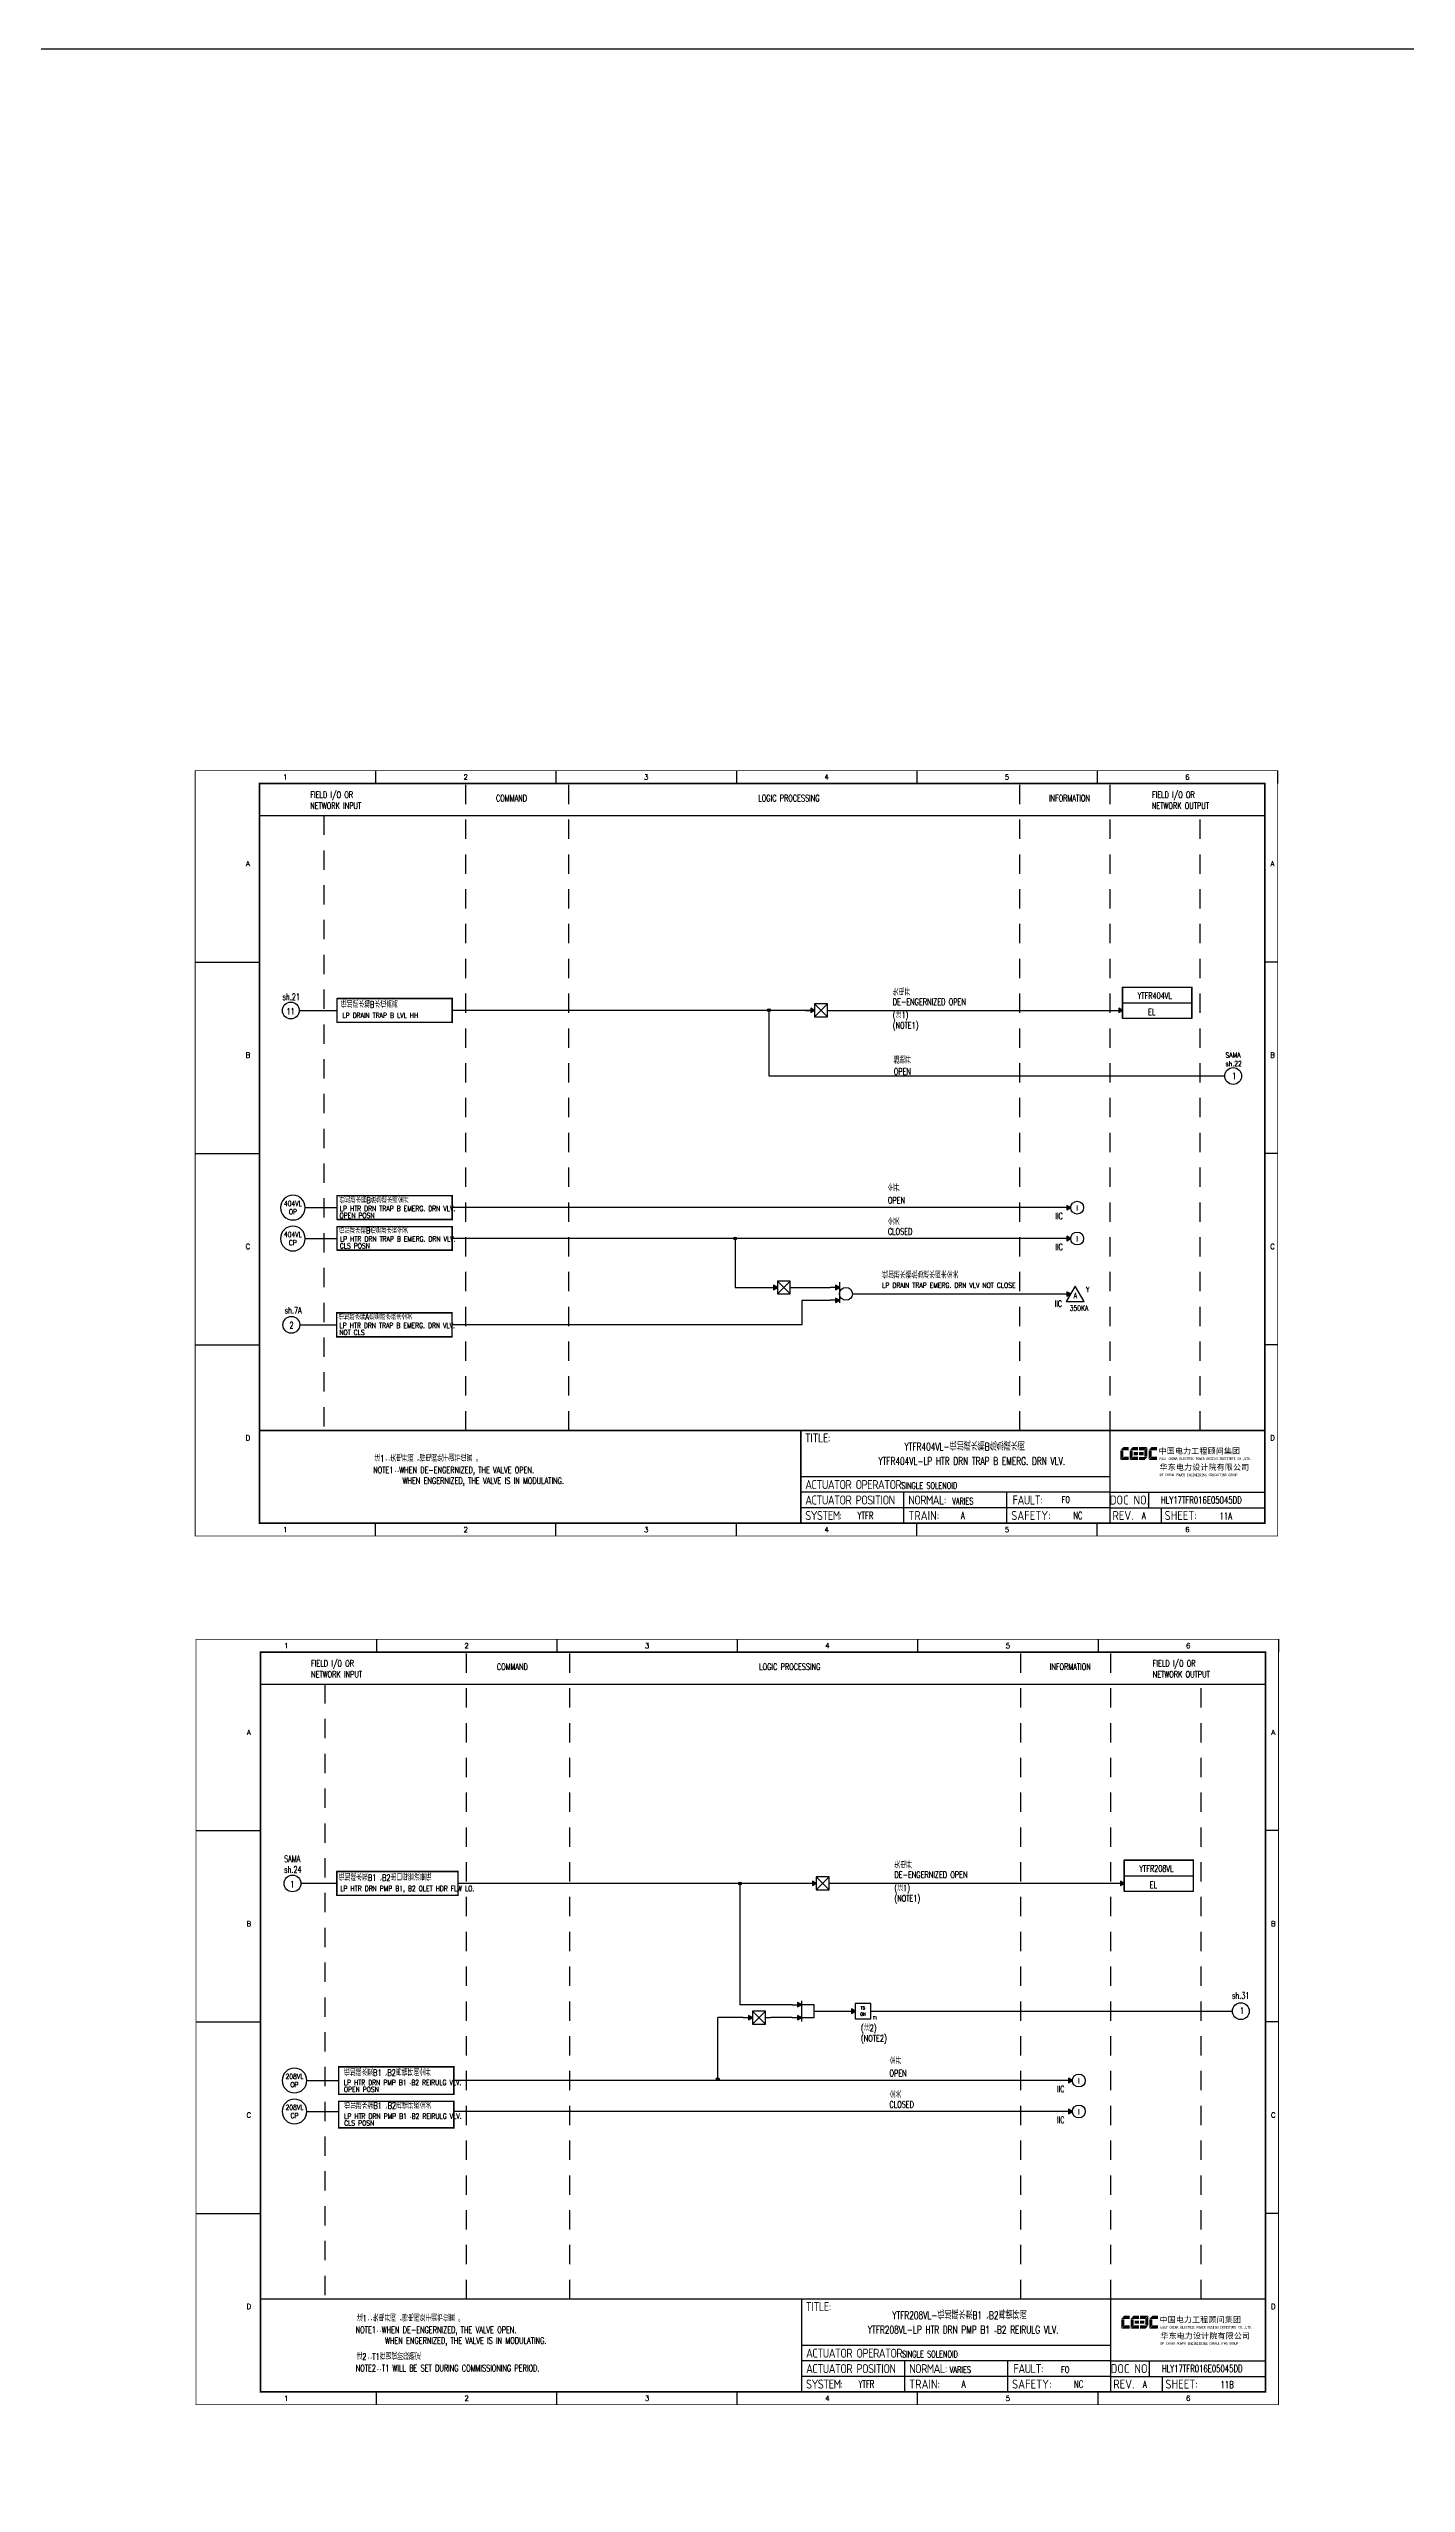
# Model space of a CAD drawing. Header units: millimetres. Extents: x 5560 to 16471, y 4607 to 8234.
# Drawn here: x 9722 to 10248, y 7124 to 8068 of the extents above; entities that cross this region are included whole.
import ezdxf
from ezdxf.enums import TextEntityAlignment as Align

# ---------------------------------------------------------------- set-up
doc = ezdxf.new("R2010")
doc.units = ezdxf.units.MM
doc.linetypes.add('DASHED', pattern=[0.75, 0.5, -0.25])
doc.linetypes.add('JIS_02_0.7', pattern=[1.35, 0.75, -0.6])
for name, color, linetype in [('BLOCK', 7, 'Continuous'), ('BORDER', 1, 'Continuous'), ('INSTRUMENT', 4, 'Continuous'), ('MLINE', 6, 'Continuous'), ('TITLE', 1, 'Continuous'), ('TK', 7, 'Continuous'), ('图框_外框线', 7, 'Continuous'), ('图框_标题栏文字', 6, 'Continuous')]:
    doc.layers.add(name, color=color, linetype=linetype)
doc.styles.add('DANIEL', font='COMPLEX', dxfattribs={"width": 0.7, "bigfont": 'GVFS'})
doc.styles.add('ecepdi', font='simhei.ttf', dxfattribs={"width": 0.9})
doc.styles.get("Standard").update_dxf_attribs({"font": 'romans.shx', "width": 0.7, "bigfont": '@0hztxta.shx'})
doc.styles.add('工程字', font='gbenor.shx', dxfattribs={"bigfont": 'gbcbig.shx'})

# ---------------------------------------------------------------- blocks, each defined once
blk = doc.blocks.new('INS00')
at = {"layer": 'INSTRUMENT', "color": 0}
blk.add_lwpolyline([(6, 0, 1), (-6, 0, 1)], format="xyb", close=True, dxfattribs=at)
at = {"layer": 'INSTRUMENT', "flags": 1}
for tag, p in [('INSNAM', (0, 9)), ('INSDGN', (0, -9)), ('INSSUP', (0, -15)), ('INSMAN', (0, -18)), ('INSREM', (0, -21)), ('INSTYP', (0, -12))]:
    blk.add_attdef(tag, text='', height=3, dxfattribs=at).set_placement(p, align=Align.TOP_CENTER)
at = {"layer": 'INSTRUMENT', "width": 0.7}
for tag, p in [('INSIDE', (0, 2)), ('INSSYS', (0, -2))]:
    blk.add_attdef(tag, text='', height=2.5, dxfattribs=at).set_placement(p, align=Align.MIDDLE)
for tag, p in [('INSHH', (6, 3.5)), ('INSL', (6, -3)), ('INSLL', (6, -6))]:
    blk.add_attdef(tag, p, '', height=2.5, dxfattribs=at)
at = {"layer": 'INSTRUMENT', "linetype": 'DASHED', "width": 0.7}
blk.add_attdef('INSH', (6, 0.5), '', height=2.5, dxfattribs=at)
blk = doc.blocks.new('huo')
at = {"layer": 'BORDER'}
for points in [[(-72.15, 909.27), (-73.65, 910.13), (-73.65, 908.4)], [(-72.15, 904.27), (-73.65, 905.13), (-73.65, 903.4)]]:
    blk.add_hatch(color=256, dxfattribs=at).paths.add_polyline_path(points)
for p, q in [((-72.15, 909.27), (-75.75, 909.27)), ((-72.15, 911.28), (-72.15, 903.28)), ((-72.15, 904.27), (-75.75, 904.27)), ((-67.15, 906.77), (-65.15, 906.77))]:
    blk.add_line(p, q, dxfattribs=at)
for points in [[(-72.15, 909.27), (-73.65, 910.13), (-73.65, 908.4)], [(-72.15, 904.27), (-73.65, 905.13), (-73.65, 903.4)]]:
    blk.add_lwpolyline(points, close=True, dxfattribs=at)
blk.add_circle((-69.65, 906.77), 2.5, dxfattribs=at)
blk = doc.blocks.new('A$C4FAD76B6')
at = {"layer": 'BORDER'}
blk.add_hatch(color=256, dxfattribs=at).paths.add_polyline_path([(0, 2.5), (-1.5, 3.37), (-1.5, 1.63)])
for p, q in [((-3.59, 2.5), (0, 2.5)), ((0, 5), (5, 0)), ((5, 5), (0, 0)), ((5, 2.5), (7, 2.5))]:
    blk.add_line(p, q, dxfattribs=at)
for points in [[(0, 2.5), (-1.5, 3.37), (-1.5, 1.63)], [(5, 5), (0, 5), (0, 0), (5, 0)]]:
    blk.add_lwpolyline(points, close=True, dxfattribs=at)
blk = doc.blocks.new('TD ON')
at = {"layer": 'BORDER'}
blk.add_hatch(color=256, dxfattribs=at).paths.add_polyline_path([(2178.99, 3763.24), (2177.49, 3764.11), (2177.49, 3762.37)])
for p, q in [((2176.99, 3763.24), (2178.99, 3763.24)), ((2184.99, 3763.24), (2186.99, 3763.24))]:
    blk.add_line(p, q, dxfattribs=at)
for points in [[(2178.99, 3763.24), (2177.49, 3764.11), (2177.49, 3762.37)], [(2184.99, 3766.24), (2178.99, 3766.24), (2178.99, 3760.24), (2184.99, 3760.24)]]:
    blk.add_lwpolyline(points, close=True, dxfattribs=at)
at = {"layer": 'BORDER', "style": 'DANIEL', "width": 0.8}
for s, p in [('ON', (2181.94, 3762.09)), ('TD', (2181.94, 3764.43))]:
    blk.add_text(s, height=1.2, dxfattribs=at).set_placement(p, align=Align.MIDDLE)
blk = doc.blocks.new('A$C1E0003F3')
h = blk.add_hatch(color=152)
edge = h.paths.add_edge_path()
edge.add_ellipse((5.15, 4.41), major_axis=(0, 0.211), ratio=0.769231, start_angle=-90, end_angle=0)
edge.add_line((5.15, 4.62), (3.22, 4.62))
edge.add_line((3.22, 4.62), (2.09, 3.35))
edge.add_line((2.09, 3.35), (5.32, 3.35))
edge.add_line((5.32, 3.35), (5.32, 4.41))
h.paths.add_polyline_path([(3.22, 3.23), (2.09, 3.23), (2.09, -0.36), (3.22, 0.91)])
edge = h.paths.add_edge_path()
edge.add_line((5.32, 0.81), (3.27, 0.81))
edge.add_line((3.27, 0.81), (2.13, -0.46))
edge.add_line((2.13, -0.46), (5.15, -0.46))
edge.add_ellipse((5.15, -0.25), major_axis=(0, 0.211), ratio=0.769231, start_angle=180, end_angle=270)
edge.add_line((5.32, -0.25), (5.32, 0.81))
h = blk.add_hatch(color=152)
edge = h.paths.add_edge_path()
edge.add_ellipse((8.78, 4.41), major_axis=(0, 0.211), ratio=0.769231, start_angle=-90, end_angle=0)
edge.add_line((8.78, 4.62), (6.84, 4.62))
edge.add_line((6.84, 4.62), (5.71, 3.35))
edge.add_line((5.71, 3.35), (8.94, 3.35))
edge.add_line((8.94, 3.35), (8.94, 4.41))
h.paths.add_polyline_path([(6.84, 3.23), (5.71, 3.23), (5.71, -0.36), (6.84, 0.91)])
edge = h.paths.add_edge_path()
edge.add_ellipse((8.78, 2.49), major_axis=(0, 0.211), ratio=0.769231, start_angle=-90, end_angle=0)
edge.add_line((8.78, 2.7), (7.22, 2.7))
edge.add_line((7.22, 2.7), (7.22, 1.44))
edge.add_line((7.22, 1.44), (8.78, 1.44))
edge.add_ellipse((8.78, 1.65), major_axis=(0, 0.211), ratio=0.769231, start_angle=180, end_angle=270)
edge.add_line((8.94, 1.65), (8.94, 2.49))
edge = h.paths.add_edge_path()
edge.add_line((8.94, 0.81), (6.89, 0.81))
edge.add_line((6.89, 0.81), (5.75, -0.46))
edge.add_line((5.75, -0.46), (8.78, -0.46))
edge.add_ellipse((8.78, -0.25), major_axis=(0, 0.211), ratio=0.769231, start_angle=180, end_angle=270)
edge.add_line((8.94, -0.25), (8.94, 0.81))
h = blk.add_hatch(color=1)
edge = h.paths.add_edge_path()
edge.add_line((12.48, 4.62), (9.46, 4.62))
edge.add_ellipse((9.46, 4.41), major_axis=(0, 0.211), ratio=0.769231, start_angle=0, end_angle=90)
edge.add_line((9.3, 4.41), (9.3, 3.35))
edge.add_line((9.3, 3.35), (11.35, 3.35))
edge.add_line((11.35, 3.35), (12.48, 4.62))
h.paths.add_polyline_path([(12.57, 4.56), (11.38, 3.23), (11.38, 0.93), (12.57, 0.93)])
edge = h.paths.add_edge_path()
edge.add_line((11.03, 2.7), (9.46, 2.7))
edge.add_ellipse((9.46, 2.49), major_axis=(0, 0.211), ratio=0.769231, start_angle=0, end_angle=90)
edge.add_line((9.3, 2.49), (9.3, 1.65))
edge.add_ellipse((9.46, 1.65), major_axis=(0, 0.211), ratio=0.769231, start_angle=90, end_angle=180)
edge.add_line((9.46, 1.44), (11.03, 1.44))
edge.add_line((11.03, 1.44), (11.03, 2.7))
h = blk.add_hatch(color=1)
edge = h.paths.add_edge_path()
edge.add_line((12.58, 0.79), (9.3, 0.79))
edge.add_line((9.3, 0.79), (9.3, -0.27))
edge.add_ellipse((9.46, -0.27), major_axis=(0, 0.211), ratio=0.769231, start_angle=90, end_angle=180)
edge.add_line((9.46, -0.48), (11.43, -0.48))
edge.add_line((11.43, -0.48), (12.58, 0.79))
h = blk.add_hatch(color=152)
edge = h.paths.add_edge_path()
edge.add_ellipse((16.11, 4.41), major_axis=(0, 0.211), ratio=0.769231, start_angle=-90, end_angle=0)
edge.add_line((16.11, 4.62), (14.14, 4.62))
edge.add_line((14.14, 4.62), (13, 3.35))
edge.add_line((13, 3.35), (16.27, 3.35))
edge.add_line((16.27, 3.35), (16.27, 4.41))
h.paths.add_polyline_path([(14.14, 3.23), (13, 3.23), (13, -0.36), (14.14, 0.91)])
edge = h.paths.add_edge_path()
edge.add_line((16.27, 0.81), (14.18, 0.81))
edge.add_line((14.18, 0.81), (13.04, -0.46))
edge.add_line((13.04, -0.46), (16.03, -0.46))
edge.add_ellipse((16.03, -0.15), major_axis=(0, 0.316), ratio=0.769231, start_angle=180, end_angle=270)
edge.add_line((16.27, -0.15), (16.27, 0.81))
at = {"layer": 'TITLE', "color": 7, "style": 'ecepdi'}
for s, p in [('中', (16.92, 1.94)), ('国', (20.09, 2)), ('电', (23.25, 1.99)), ('力', (26.39, 1.96)), ('工', (29.53, 1.95)), ('程', (32.71, 1.98)), ('顾', (35.9, 1.98)), ('问', (39.09, 1.94)), ('集', (42.26, 1.98)), ('团', (45.42, 2.01)), ('华', (17.24, -4.31)), ('东', (20.45, -4.29)), ('电', (23.62, -4.35)), ('力', (26.75, -4.32)), ('设', (29.92, -4.3)), ('计', (33.05, -4.31)), ('院', (36.26, -4.29)), ('有', (39.41, -4.29)), ('限', (42.57, -4.32)), ('公', (45.78, -4.38)), ('司', (48.91, -4.35))]:
    blk.add_text(s, height=2.2, dxfattribs=at).set_placement(p)
at = {"layer": 'TITLE', "color": 7, "style": 'ecepdi', "width": 0.975}
for s, p in [('E', (17.58, 0.02)), ('A', (18.29, 0.03)), ('S', (19, 0.03)), ('T', (19.7, 0.03)), ('C', (21.1, 0.09)), ('H', (21.77, 0.09)), ('I', (22.46, 0.09)), ('N', (23.17, 0.1)), ('A', (23.86, 0.1)), ('E', (25.35, 0.09)), ('L', (26.05, 0.11)), ('E', (26.76, 0.1)), ('C', (27.46, 0.12)), ('T', (28.18, 0.11)), ('R', (28.87, 0.1)), ('I', (29.57, 0.11)), ('C', (30.28, 0.1)), ('P', (31.64, 0.09)), ('O', (32.32, 0.08)), ('W', (33.03, 0.08)), ('E', (33.72, 0.08)), ('R', (34.42, 0.09)), ('D', (35.81, 0.1)), ('E', (36.52, 0.1)), ('S', (37.2, 0.1)), ('I', (37.91, 0.09)), ('G', (38.68, 0.11)), ('N', (39.38, 0.09)), ('I', (40.72, 0.07)), ('N', (41.43, 0.08)), ('S', (42.14, 0.08)), ('T', (42.83, 0.08)), ('I', (43.52, 0.09)), ('T', (44.22, 0.07)), ('U', (44.93, 0.07)), ('T', (45.63, 0.08)), ('E', (46.34, 0.09)), ('C', (47.76, 0.11)), ('O', (48.48, 0.1)), ('L', (50.56, 0.1)), ('T', (51.27, 0.1)), ('D', (51.96, 0.1)), ('O', (17.67, -6.18)), ('OF', (18.01, -6.2)), ('F', (18.37, -6.2)), ('C', (19.8, -6.19)), ('H', (20.47, -6.19)), ('I', (21.15, -6.19)), ('N', (21.87, -6.18)), ('A', (22.56, -6.18)), ('P', (23.98, -6.2)), ('O', (24.66, -6.21)), ('W', (25.36, -6.21)), ('E', (26.06, -6.21)), ('R', (26.75, -6.2)), ('E', (28.19, -6.24)), ('N', (28.91, -6.27)), ('G', (29.62, -6.26)), ('I', (30.32, -6.27)), ('N', (31.02, -6.27)), ('E', (31.7, -6.28)), ('E', (32.41, -6.27)), ('R', (33.1, -6.24)), ('I', (33.81, -6.24)), ('N', (34.51, -6.26)), ('G', (35.2, -6.24)), ('C', (36.61, -6.19)), ('O', (37.3, -6.21)), ('N', (38, -6.2)), ('S', (38.71, -6.21)), ('U', (39.41, -6.18)), ('L', (40.11, -6.18)), ('T', (40.81, -6.19)), ('I', (41.51, -6.21)), ('N', (42.2, -6.21)), ('G', (42.91, -6.17)), ('G', (44.29, -6.2)), ('R', (45, -6.21)), ('O', (45.69, -6.22)), ('U', (46.39, -6.2)), ('P', (47.1, -6.23)), ('.', (49.23, 0.1)), (',', (49.87, 0.1)), ('.', (52.72, 0.11))]:
    blk.add_text(s, height=1, dxfattribs=at).set_placement(p, align=Align.MIDDLE_CENTER)
blk = doc.blocks.new('A$C57484896')
for p, q in [((70, 297), (70, 292)), ((140, 297), (140, 292)), ((210, 297), (210, 292)), ((280, 297), (280, 292)), ((350, 297), (350, 292)), ((420, 297), (420, 292)), ((0, 222.75), (25, 222.75)), ((420, 222.75), (415, 222.75)), ((0, 148.5), (25, 148.5)), ((420, 148.5), (415, 148.5)), ((0, 74.25), (25, 74.25)), ((420, 74.25), (415, 74.25)), ((70, 0), (70, 5)), ((140, 0), (140, 5)), ((210, 0), (210, 5)), ((280, 0), (280, 5)), ((350, 0), (350, 5))]:
    blk.add_line(p, q)
at = {"layer": 'MLINE', "linetype": 'JIS_02_0.7', "ltscale": 10}
for p, q in [((105, 41), (105, 292)), ((145, 41), (145, 292)), ((320, 41), (320, 292)), ((355, 41), (355, 292)), ((50, 279.56), (50, 41)), ((390, 41), (390, 279.56))]:
    blk.add_line(p, q, dxfattribs=at)
at = {"layer": 'MLINE'}
blk.add_line((25, 279.56), (415, 279.56), dxfattribs=at)
at = {"layer": '图框_外框线'}
for p, q in [((355, 5), (355, 41)), ((355, 23), (235, 23)), ((355, 17), (235, 17)), ((355, 11), (235, 11)), ((355, 11), (235, 11)), ((275, 11), (275, 17)), ((275, 5), (275, 11)), ((315, 11), (315, 17)), ((315, 5), (315, 11)), ((355, 17), (415, 17)), ((355, 11), (415, 11)), ((370, 11), (370, 17)), ((375, 5), (375, 11))]:
    blk.add_line(p, q, dxfattribs=at)
for points, const_width in [([(0, 0), (420, 0), (420, 297), (0, 297)], 0.3), ([(25, 5), (415, 5), (415, 292), (25, 292)], 0.6)]:
    blk.add_lwpolyline(points, close=True, dxfattribs=dict(at, const_width=const_width))
at = {"layer": '图框_外框线', "const_width": 0.6}
blk.add_lwpolyline([(235, 41), (25, 41)], dxfattribs=at)
at = {"layer": '图框_外框线'}
blk.add_lwpolyline([(415, 41, 0.6, 0.6, 0), (235, 41, 0.6, 0.6, 0), (235, 5, 0, 0, 0)], format="xyseb", dxfattribs=at)
blk.add_blockref('A$C1E0003F3', (356.94, 29.95))
at = {"layer": 'MLINE', "char_height": 2.5, "width": 31.8959, "attachment_point": 1}
for s, insert in [('FIELD I/O OR', (44.67, 288.89)), ('NETWORK INPUT', (44.67, 284.64)), ('COMMAND', (116.74, 287.58)), ('LOGIC PROCESSING', (218.52, 287.58)), ('INFORMATION', (331.25, 287.58)), ('FIELD I/O OR', (371.22, 288.89)), ('NETWORK OUTPUT', (371.22, 284.64))]:
    blk.add_mtext(s, dxfattribs=dict(at, insert=insert))
at = {"layer": 'TK', "color": 3}
for s, p in [('1', (35, 294.5)), ('2', (105, 294.5)), ('3', (175, 294.5)), ('4', (245, 294.5)), ('5', (315, 294.5)), ('6', (385, 294.5)), ('1', (35, 2.5)), ('2', (105, 2.5)), ('3', (175, 2.5)), ('4', (245, 2.5)), ('5', (315, 2.5)), ('6', (385, 2.5))]:
    blk.add_text(s, height=2, dxfattribs=at).set_placement(p, align=Align.MIDDLE)
for s, p in [('A', (20.5, 259.88)), ('A', (418, 259.88)), ('B', (20.5, 185.62)), ('B', (418, 185.62)), ('C', (20.5, 111.38)), ('C', (418, 111.38)), ('D', (20.5, 37.12)), ('D', (418, 37.12))]:
    blk.add_text(s, height=2, dxfattribs=at).set_placement(p, align=Align.CENTER)
at = {"layer": '图框_标题栏文字', "char_height": 3.5, "style": '工程字'}
for s, insert, width, attachment_point in [('{\\T0.9; TITLE:}', (234.86, 38.09), 14.2249, 4), ('{\\T0.9; ACTUATOR OPERATOR:}', (235, 20), 40, 4), ('{\\T0.9; ACTUATOR POSITION}', (235, 14), 45, 4), ('{\\T0.9; SYSTEM:}', (235, 8), 17.9526, 4), ('{\\T0.9; }TRAIN: ', (275, 8), 17.6638, 4), ('{\\T0.9; NORMAL:}', (275, 14), 18.2557, 4), ('SAFETY:', (324.3, 8), 22.3993, 5), ('{\\T0.9; FAULT:}', (315.44, 14), 15, 4), ('DOC NO.', (362.5, 14), 15, 5), ('REV.', (360, 8), 10, 5), ('SHEET:', (382.42, 8), 20, 5)]:
    blk.add_mtext(s, dxfattribs=dict(at, insert=insert, width=width, attachment_point=attachment_point))

msp = doc.modelspace()

# ---------------------------------------------------------------- hatches: boundary and pattern name
h = msp.add_hatch(color=256)
edge = h.paths.add_edge_path()
edge.add_arc((10001.13, 7695.15), 0.55, 0, 360)
for points in [[(10138.35, 7695.06), (10136.85, 7695.93), (10136.85, 7694.2)], [(10118.23, 7618.54), (10116.73, 7619.41), (10116.73, 7617.68)], [(10118.23, 7606.54), (10116.73, 7607.41), (10116.73, 7605.68)], [(10118.23, 7585.07), (10116.73, 7585.93), (10116.73, 7584.2)], [(10138.98, 7356.37), (10137.48, 7357.23), (10137.48, 7355.5)], [(10118.87, 7279.85), (10117.37, 7280.71), (10117.37, 7278.98)], [(10118.87, 7267.85), (10117.37, 7268.71), (10117.37, 7266.98)]]:
    msp.add_hatch(color=256).paths.add_polyline_path(points)
h = msp.add_hatch(color=256)
edge = h.paths.add_edge_path()
edge.add_arc((9987.99, 7606.56), 0.55, 0, 360)
h = msp.add_hatch(color=256)
edge = h.paths.add_edge_path()
edge.add_arc((9989.88, 7356.29), 0.55, 0, 360)
h = msp.add_hatch(color=256)
edge = h.paths.add_edge_path()
edge.add_arc((9981.24, 7280.4), 0.55, 0, 360)
at = {"layer": 'BORDER'}
for points in [[(10004.4, 7587.57), (10002.9, 7588.43), (10002.9, 7586.7)], [(9994.74, 7304.27), (9993.24, 7305.13), (9993.24, 7303.4)], [(10013.7, 7309.27), (10012.2, 7310.13), (10012.2, 7308.4)], [(10013.7, 7304.27), (10012.2, 7305.13), (10012.2, 7303.4)]]:
    msp.add_hatch(color=256, dxfattribs=at).paths.add_polyline_path(points)

# ---------------------------------------------------------------- linework, layer by layer
at = {"color": 0}
for p, q in [((9833.6, 7699.7), (9878.28, 7699.7)), ((9833.6, 7690.36), (9833.6, 7699.7)), ((9878.28, 7690.36), (9878.28, 7699.7)), ((9818.88, 7695.02), (9833.6, 7695.03)), ((9878.28, 7690.36), (9833.6, 7690.36)), ((10017.34, 7695.03), (9878.28, 7695.03)), ((9833.6, 7623.21), (9878.28, 7623.21)), ((9833.6, 7613.87), (9833.6, 7623.21)), ((9878.28, 7613.87), (9878.28, 7623.21)), ((9821.21, 7618.54), (9833.6, 7618.54)), ((9878.28, 7613.87), (9833.6, 7613.87)), ((10116.73, 7618.54), (9878.28, 7618.54)), ((9821.21, 7606.54), (9833.6, 7606.54)), ((9833.6, 7611.21), (9878.28, 7611.21)), ((9833.6, 7601.97), (9833.6, 7611.21)), ((9878.28, 7601.97), (9878.28, 7611.21)), ((9878.28, 7601.97), (9833.6, 7601.97)), ((9833.44, 7577.73), (9878.12, 7577.73)), ((9878.12, 7568.39), (9833.44, 7568.39)), ((9833.49, 7361), (9880.52, 7361)), ((9833.49, 7351.66), (9833.49, 7361)), ((9880.52, 7351.66), (9880.52, 7361)), ((9880.52, 7351.66), (9833.49, 7351.66)), ((10017.97, 7356.33), (9880.52, 7356.33)), ((9834.24, 7285.21), (9878.92, 7285.21)), ((9834.24, 7274.48), (9834.24, 7285.21)), ((9878.92, 7274.48), (9878.92, 7285.21)), ((9821.84, 7279.85), (9834.24, 7279.85)), ((9878.92, 7274.48), (9834.24, 7274.48)), ((10117.37, 7279.85), (9878.92, 7279.85)), ((9821.84, 7267.85), (9834.24, 7267.85)), ((9834.24, 7271.82), (9878.92, 7271.82)), ((9834.24, 7261.47), (9834.24, 7271.82)), ((9878.92, 7261.47), (9878.92, 7271.82)), ((9878.92, 7261.47), (9834.24, 7261.47))]:
    msp.add_line(p, q, dxfattribs=at)
for p, q in [((10001.13, 7695.2), (10001.13, 7669.64)), ((10025.84, 7695.06), (10138.35, 7695.06)), ((10138.35, 7697.95), (10165.14, 7697.95)), ((10138.35, 7697.95), (10165.14, 7697.95)), ((10138.35, 7692.02), (10165.14, 7692.02)), ((10138.35, 7692.02), (10165.14, 7692.02)), ((10138.35, 7692.02), (10165.14, 7692.02)), ((10001.13, 7669.64), (10177.99, 7669.64)), ((10116.73, 7606.54), (9878.28, 7606.54)), ((9987.99, 7606.56), (9987.99, 7587.57)), ((9987.99, 7587.57), (10000.81, 7587.57)), ((10011.4, 7587.57), (10024.89, 7587.57)), ((10014.06, 7573.06), (10014.06, 7582.57)), ((10014.06, 7582.57), (10024.89, 7582.57)), ((10035.48, 7585.07), (10116.73, 7585.07)), ((9819.07, 7573.06), (9833.44, 7573.06)), ((10014.06, 7573.06), (9878.12, 7573.06)), ((10138.98, 7359.26), (10165.77, 7359.26)), ((10138.98, 7359.26), (10165.77, 7359.26)), ((9833.49, 7356.33), (9819.52, 7356.33)), ((9989.88, 7356.33), (9989.88, 7309.27)), ((10026.47, 7356.37), (10138.98, 7356.37)), ((10138.98, 7353.32), (10165.77, 7353.32)), ((10138.98, 7353.32), (10165.77, 7353.32)), ((10138.98, 7353.32), (10165.77, 7353.32)), ((9981.24, 7280.4), (9981.24, 7304.27)), ((9991.14, 7304.27), (9981.24, 7304.27)), ((10010.11, 7309.27), (9989.88, 7309.27)), ((10010.11, 7304.27), (10001.74, 7304.27)), ((10020.7, 7306.77), (10032.63, 7306.77)), ((10042.63, 7306.77), (10180.96, 7306.77)), ((10117.37, 7267.85), (9878.92, 7267.85))]:
    msp.add_line(p, q)
for points in [[(7160.94, 8068.2), (15336.96, 8068.2), (15336.96, 4606.91), (7160.94, 4606.91)], [(10138.35, 7695.06), (10136.85, 7695.93), (10136.85, 7694.2)], [(10118.23, 7618.54), (10116.73, 7619.41), (10116.73, 7617.68)], [(10118.23, 7606.54), (10116.73, 7607.41), (10116.73, 7605.68)], [(10118.23, 7585.07), (10116.73, 7585.93), (10116.73, 7584.2)], [(10138.98, 7356.37), (10137.48, 7357.23), (10137.48, 7355.5)], [(10118.87, 7279.85), (10117.37, 7280.71), (10117.37, 7278.98)], [(10118.87, 7267.85), (10117.37, 7268.71), (10117.37, 7266.98)]]:
    msp.add_lwpolyline(points, close=True)
at = {"color": 0, "const_width": 0.5}
for points in [[(9833.6, 7699.7), (9878.28, 7699.7), (9878.28, 7690.36), (9833.6, 7690.36), (9833.6, 7699.7)], [(9833.6, 7623.21), (9878.28, 7623.21), (9878.28, 7613.87), (9833.6, 7613.87), (9833.6, 7623.21)], [(9833.6, 7611.21), (9878.28, 7611.21), (9878.28, 7601.97), (9833.6, 7601.97), (9833.6, 7611.21)], [(9833.44, 7577.73), (9878.12, 7577.73), (9878.12, 7568.39), (9833.44, 7568.39), (9833.44, 7577.73)], [(9833.49, 7361), (9880.52, 7361), (9880.52, 7351.66), (9833.49, 7351.66), (9833.49, 7361)], [(9834.24, 7285.21), (9878.92, 7285.21), (9878.92, 7274.48), (9834.24, 7274.48), (9834.24, 7285.21)], [(9834.24, 7271.82), (9878.92, 7271.82), (9878.92, 7261.47), (9834.24, 7261.47), (9834.24, 7271.82)]]:
    msp.add_lwpolyline(points, dxfattribs=at)
at = {"const_width": 0.5}
for points in [[(10138.35, 7704.08), (10165.14, 7704.08), (10165.14, 7692.02), (10138.35, 7692.02), (10138.35, 7704.08)], [(10138.98, 7365.38), (10165.77, 7365.38), (10165.77, 7353.32), (10138.98, 7353.32), (10138.98, 7365.38)]]:
    msp.add_lwpolyline(points, dxfattribs=at)
for points in [[(10138.35, 7692.02), (10138.35, 7704.08), (10165.14, 7704.08), (10165.14, 7692.02)], [(10138.35, 7692.02), (10138.35, 7704.08), (10165.14, 7704.08), (10165.14, 7692.02)], [(10138.98, 7353.32), (10138.98, 7365.38), (10165.77, 7365.38), (10165.77, 7353.32)], [(10138.98, 7353.32), (10138.98, 7365.38), (10165.77, 7365.38), (10165.77, 7353.32)]]:
    msp.add_lwpolyline(points)
at = {"color": 1}
msp.add_lwpolyline([(10123.43, 7582.07), (10119.97, 7588.07), (10116.5, 7582.07)], close=True, dxfattribs=at)
for centre in [(9815.63, 7695.02), (10181.24, 7669.61), (9815.82, 7573.05), (9816.26, 7356.32), (10184.21, 7306.77)]:
    msp.add_circle(centre, 3.25, dxfattribs=at)
for centre, radius in [((10001.13, 7695.15), 0.55), ((10120.73, 7618.54), 2.5), ((9987.99, 7606.56), 0.55), ((10120.73, 7606.54), 2.5), ((9989.88, 7356.29), 0.55), ((9981.24, 7280.4), 0.55), ((10121.37, 7279.85), 2.5), ((10121.37, 7267.85), 2.5)]:
    msp.add_circle(centre, radius)
at = {"layer": 'BORDER'}
for p, q in [((10000.81, 7587.57), (10004.4, 7587.57)), ((10004.4, 7590.07), (10009.4, 7585.07)), ((10009.4, 7590.07), (10004.4, 7585.07)), ((10009.4, 7587.57), (10011.4, 7587.57)), ((9991.14, 7304.27), (9994.74, 7304.27)), ((9994.74, 7306.77), (9999.74, 7301.77)), ((9999.74, 7306.77), (9994.74, 7301.77)), ((9999.74, 7304.27), (10001.74, 7304.27)), ((10010.11, 7309.27), (10013.7, 7309.27)), ((10010.11, 7304.27), (10013.7, 7304.27)), ((10013.7, 7310.77), (10013.7, 7302.77)), ((10018.7, 7306.77), (10020.7, 7306.77))]:
    msp.add_line(p, q, dxfattribs=at)
for points in [[(10004.4, 7587.57), (10002.9, 7588.43), (10002.9, 7586.7)], [(10009.4, 7590.07), (10004.4, 7590.07), (10004.4, 7585.07), (10009.4, 7585.07)], [(9994.74, 7304.27), (9993.24, 7305.13), (9993.24, 7303.4)], [(9999.74, 7306.77), (9994.74, 7306.77), (9994.74, 7301.77), (9999.74, 7301.77)], [(10013.7, 7309.27), (10012.2, 7310.13), (10012.2, 7308.4)], [(10013.7, 7304.27), (10012.2, 7305.13), (10012.2, 7303.4)], [(10018.7, 7309.27), (10013.7, 7309.27), (10013.7, 7304.27), (10018.7, 7304.27)]]:
    msp.add_lwpolyline(points, close=True, dxfattribs=at)

# ---------------------------------------------------------------- block references
for name, p in [('A$C57484896', (9778.49, 7491.09)), ('A$C4FAD76B6', (10018.84, 7692.56)), ('huo', (10100.64, 6678.3)), ('A$C57484896', (9778.82, 7154.07)), ('A$C4FAD76B6', (10019.47, 7353.87)), ('TD ON', (7855.64, 3543.53))]:
    msp.add_blockref(name, p)
at = {"layer": 'MLINE', "color": 1, "xscale": 0.7999999999992724, "yscale": 0.7999999999992724, "zscale": 0.8}
for p, values in [((9816.41, 7618.54), {'INSIDE': '404VL', 'INSSYS': 'OP'}), ((9816.41, 7606.54), {'INSIDE': '404VL', 'INSSYS': 'CP'}), ((9817.04, 7279.85), {'INSIDE': '208VL', 'INSSYS': 'OP'}), ((9817.04, 7267.85), {'INSIDE': '208VL', 'INSSYS': 'CP'})]:
    msp.add_blockref('INS00', p, dxfattribs=at).add_auto_attribs(values)

# ---------------------------------------------------------------- texts
at = {"width": 0.7}
for p in [(10120.77, 7617.41), (10120.77, 7605.41), (10121.4, 7278.72), (10121.4, 7266.72)]:
    msp.add_text('I', height=2, dxfattribs=at).set_placement(p, align=Align.CENTER)
at = {"color": 1, "width": 0.7}
msp.add_text('A', height=2, dxfattribs=at).set_placement((10120.05, 7583.44), align=Align.CENTER)
at = {"attachment_point": 1}
for s, insert, char_height, width in [('\\Psh.21', (9812.37, 7705.76), 2.5, 73.0067), ('低加疏水箱B水位高高', (9834.96, 7698.59), 2.5, 57.1272), ('失电开', (10049.16, 7703.31), 2.5, 73.0067), ('DE-ENGERNIZED OPEN', (10049.18, 7699.63), 2.5, 73.0067), ('YTFR404VL', (10144.18, 7702.05), 2.5, 73.0067), ('LP DRAIN TRAP B LVL HH', (9835.63, 7694.14), 2, 73.0067), ('(NOTE1)', (10049.15, 7690.49), 2.5, 73.0067), ('(注1)', (10049.16, 7694.53), 2.5, 73.0067), ('EL', (10148.26, 7695.72), 2.5, 73.0067), ('超驰开', (10049.42, 7676.94), 2.5, 73.0067), ('OPEN', (10049.58, 7672.61), 2.5, 73.0067), ('SAMA\\Psh.22', (10178.26, 7678.74), 2, 73.0067), ('1', (10180.84, 7670.82), 2.5, 73.0067), ('全开', (10047.27, 7627.36), 2.5, 73.0067), ('全关', (10047.27, 7614.24), 2.5, 73.0067), ('OPEN', (10047.27, 7622.64), 2.5, 73.0067), ('IIC', (10112.23, 7616.54), 2.5, 4.5039), ('CLOSED', (10047.27, 7610.52), 2.5, 73.0067), ('IIC', (10112.23, 7604.54), 2.5, 4.5039), ('低加疏水箱危急疏水阀未全关\\P{\\H0.8x;LP DRAIN TRAP EMERG. DRN VLV NOT CLOSE}', (10045.04, 7593.57), 2.5, 73.0067), ('Y', (10124.18, 7587.76), 2, 73.0067), ('sh.7A', (9813.21, 7579.94), 2.5, 73.0067), ('IIC', (10111.94, 7582.52), 2.5, 4.5039), ('350KA', (10117.79, 7580.55), 2, 73.0067), ('注1：失电开阀，得电阀处于调节位置。', (9848.03, 7522.46), 2.5, 73.0067), ('YTFR404VL-LP HTR DRN TRAP B EMERG. DRN VLV.', (10043.61, 7521.68), 3, 114.3396), ('YTFR404VL-低加疏水箱B危急疏水阀', (10053.74, 7527.27), 3, 79.5607), ('NOTE1：WHEN DE-ENGERNIZED, THE VALVE OPEN.\\P         WHEN ENGERNIZED, THE VALVE IS IN MODULATING.', (9847.58, 7518), 2.5, 99.4239), ('{\\Fromans,hztxta|c134;SINGLE SOLENOID}', (10052.48, 7511.95), 2.5, 91.5509), ('YTFR', (10035.52, 7500.47), 2.8, 8.5983), ('A', (10075.58, 7500.47), 2.8, 8.5983), ('FO', (10114.73, 7506.49), 2.5, 73.0067), ('NC', (10119.17, 7500.47), 2.8, 8.5983), ('A', (10145.86, 7500.41), 2.8, 8.5983), ('\\PSAMA \\Psh.24', (9813, 7371.31), 2.5, 73.0067), ('低加疏水泵B1、B2出口母管流量低', (9834.14, 7359.82), 2.5, 57.1272), ('失电开', (10049.79, 7364.62), 2.5, 73.0067), ('DE-ENGERNIZED OPEN', (10049.82, 7360.94), 2.5, 73.0067), ('YTFR208VL', (10144.81, 7363.35), 2.5, 73.0067), ('LP HTR DRN PMP B1, B2 OLET HDR FLW LO.', (9834.8, 7355.37), 2, 73.0067), ('(注1)', (10049.79, 7355.84), 2.5, 73.0067), ('(NOTE1)', (10049.79, 7351.8), 2.5, 73.0067), ('EL', (10148.9, 7357.03), 2.5, 73.0067), ('sh.31', (10180.77, 7314.08), 2.5, 73.0067), ('(注2)', (10036.83, 7301.51), 2.5, 73.0067), ('1', (10183.88, 7308.22), 2.5, 73.0067), ('(NOTE2)', (10036.82, 7297.47), 2.5, 73.0067), ('全开', (10047.9, 7288.67), 2.5, 73.0067), ('OPEN', (10047.9, 7283.95), 2.5, 73.0067), ('OPEN POSN', (9836.2, 7277.43), 2, 73.0067), ('LP HTR DRN PMP B1，B2 REIRULG VLV. ', (9836.2, 7280.09), 2, 73.0067), ('全关', (10047.9, 7275.55), 2.5, 73.0067), ('IIC', (10112.86, 7277.85), 2.5, 4.5039), ('CLS POSN', (9836.31, 7264.35), 2, 73.0067), ('LP HTR DRN PMP B1，B2 REIRULG VLV. ', (9836.31, 7267.03), 2, 73.0067), ('CLOSED', (10047.9, 7271.82), 2.5, 73.0067), ('IIC', (10112.86, 7265.85), 2.5, 4.5039), ('注1：失电开阀，得电阀处于调节位置。', (9841.22, 7188.84), 2.5, 73.0067), ('YTFR208VL-低加疏水泵B1、B2再循环阀', (10048.99, 7190.25), 3, 57.1272), ('NOTE1：WHEN DE-ENGERNIZED, THE VALVE OPEN.\\P         WHEN ENGERNIZED, THE VALVE IS IN MODULATING.', (9840.77, 7184.38), 2.5, 99.4239), ('YTFR208VL-LP HTR DRN PMP B1，B2 REIRULG VLV.', (10039.52, 7184.66), 3, 84.237), ('注2：T1在调试阶段确定', (9841.09, 7173.98), 2.5, 73.0067), ('{\\Fromans,hztxta|c134;SINGLE SOLENOID}', (10052.74, 7174.95), 2.5, 91.5509), ('NOTE2：T1 WILL BE SET DURING COMMISSIONING PERIOD.', (9840.83, 7169.51), 2.5, 81.8859), ('YTFR', (10035.86, 7163.46), 2.8, 8.5983), ('A', (10075.92, 7163.46), 2.8, 8.5983), ('NC', (10119.5, 7163.46), 2.8, 8.5983), ('A', (10146.2, 7163.39), 2.8, 8.5983)]:
    msp.add_mtext(s, dxfattribs=dict(at, insert=insert, char_height=char_height, width=width))
at = {"char_height": 2.5, "attachment_point": 2}
for s, insert in [('11', (9815.5, 7695.94)), ('2', (9815.88, 7574.17)), ('1', (9816.14, 7357.25))]:
    msp.add_mtext(s, dxfattribs=dict(at, insert=insert))
at = {"color": 0, "attachment_point": 1}
for s, insert, char_height, width in [('{\\C256;低加疏水箱B危急疏水阀全开}', (9834.48, 7622.58), 2.3, 73.0067), ('OPEN POSN', (9834.53, 7616.49), 2, 73.0067), ('LP HTR DRN TRAP B EMERG. DRN VLV.', (9834.63, 7619.17), 2, 73.0067), ('{\\C256;低加疏水箱B危急疏水阀全关}', (9834.28, 7610.81), 2.3, 73.0067), ('CLS POSN', (9834.62, 7604.7), 2, 73.0067), ('LP HTR DRN TRAP B EMERG. DRN VLV.', (9834.71, 7607.38), 2, 73.0067), ('{\\C256;低加疏水箱A危急疏水阀未全关}', (9834.11, 7577.34), 2.3, 73.0067), ('NOT CLS', (9834.42, 7571.14), 2, 73.0067), ('LP HTR DRN TRAP B EMERG. DRN VLV.', (9834.52, 7573.83), 2, 73.0067), ('低加疏水泵B1、B2再循环阀{\\C256;全开}', (9836.2, 7284.13), 2.5, 73.0067), ('低加疏水泵B1、B2再循环阀{\\C256;全关}', (9836.31, 7271.39), 2.5, 92.7269)]:
    msp.add_mtext(s, dxfattribs=dict(at, insert=insert, char_height=char_height, width=width))
at = {"color": 1, "char_height": 2.5, "width": 73.0067, "attachment_point": 1}
for s, insert in [('{\\C0;VARIES}', (10072.22, 7505.91)), ('{\\C6;VARIES}', (10071.28, 7168.94)), ('{\\C6;F\\Fromans,hztxta|c134;O}', (10114.51, 7168.94))]:
    msp.add_mtext(s, dxfattribs=dict(at, insert=insert))
at = {"width": 0.7}
for tag, p, s in [('HLY17TFR016E05045DD', (10153.22, 7503.71), ''), ('11A', (10175.98, 7497.47), '1'), ('HLY17TFR016E05045DD', (10153.56, 7166.69), ''), ('11B', (10176.32, 7160.46), '1')]:
    msp.add_attdef(tag, p, s, height=2.8, dxfattribs=at)
at = {"layer": 'BLOCK', "style": 'DANIEL', "width": 0.8}
msp.add_text('T1', height=1.2, dxfattribs=at).set_placement((10042.29, 7304.09), align=Align.MIDDLE)

doc.saveas('drawing.dxf')
